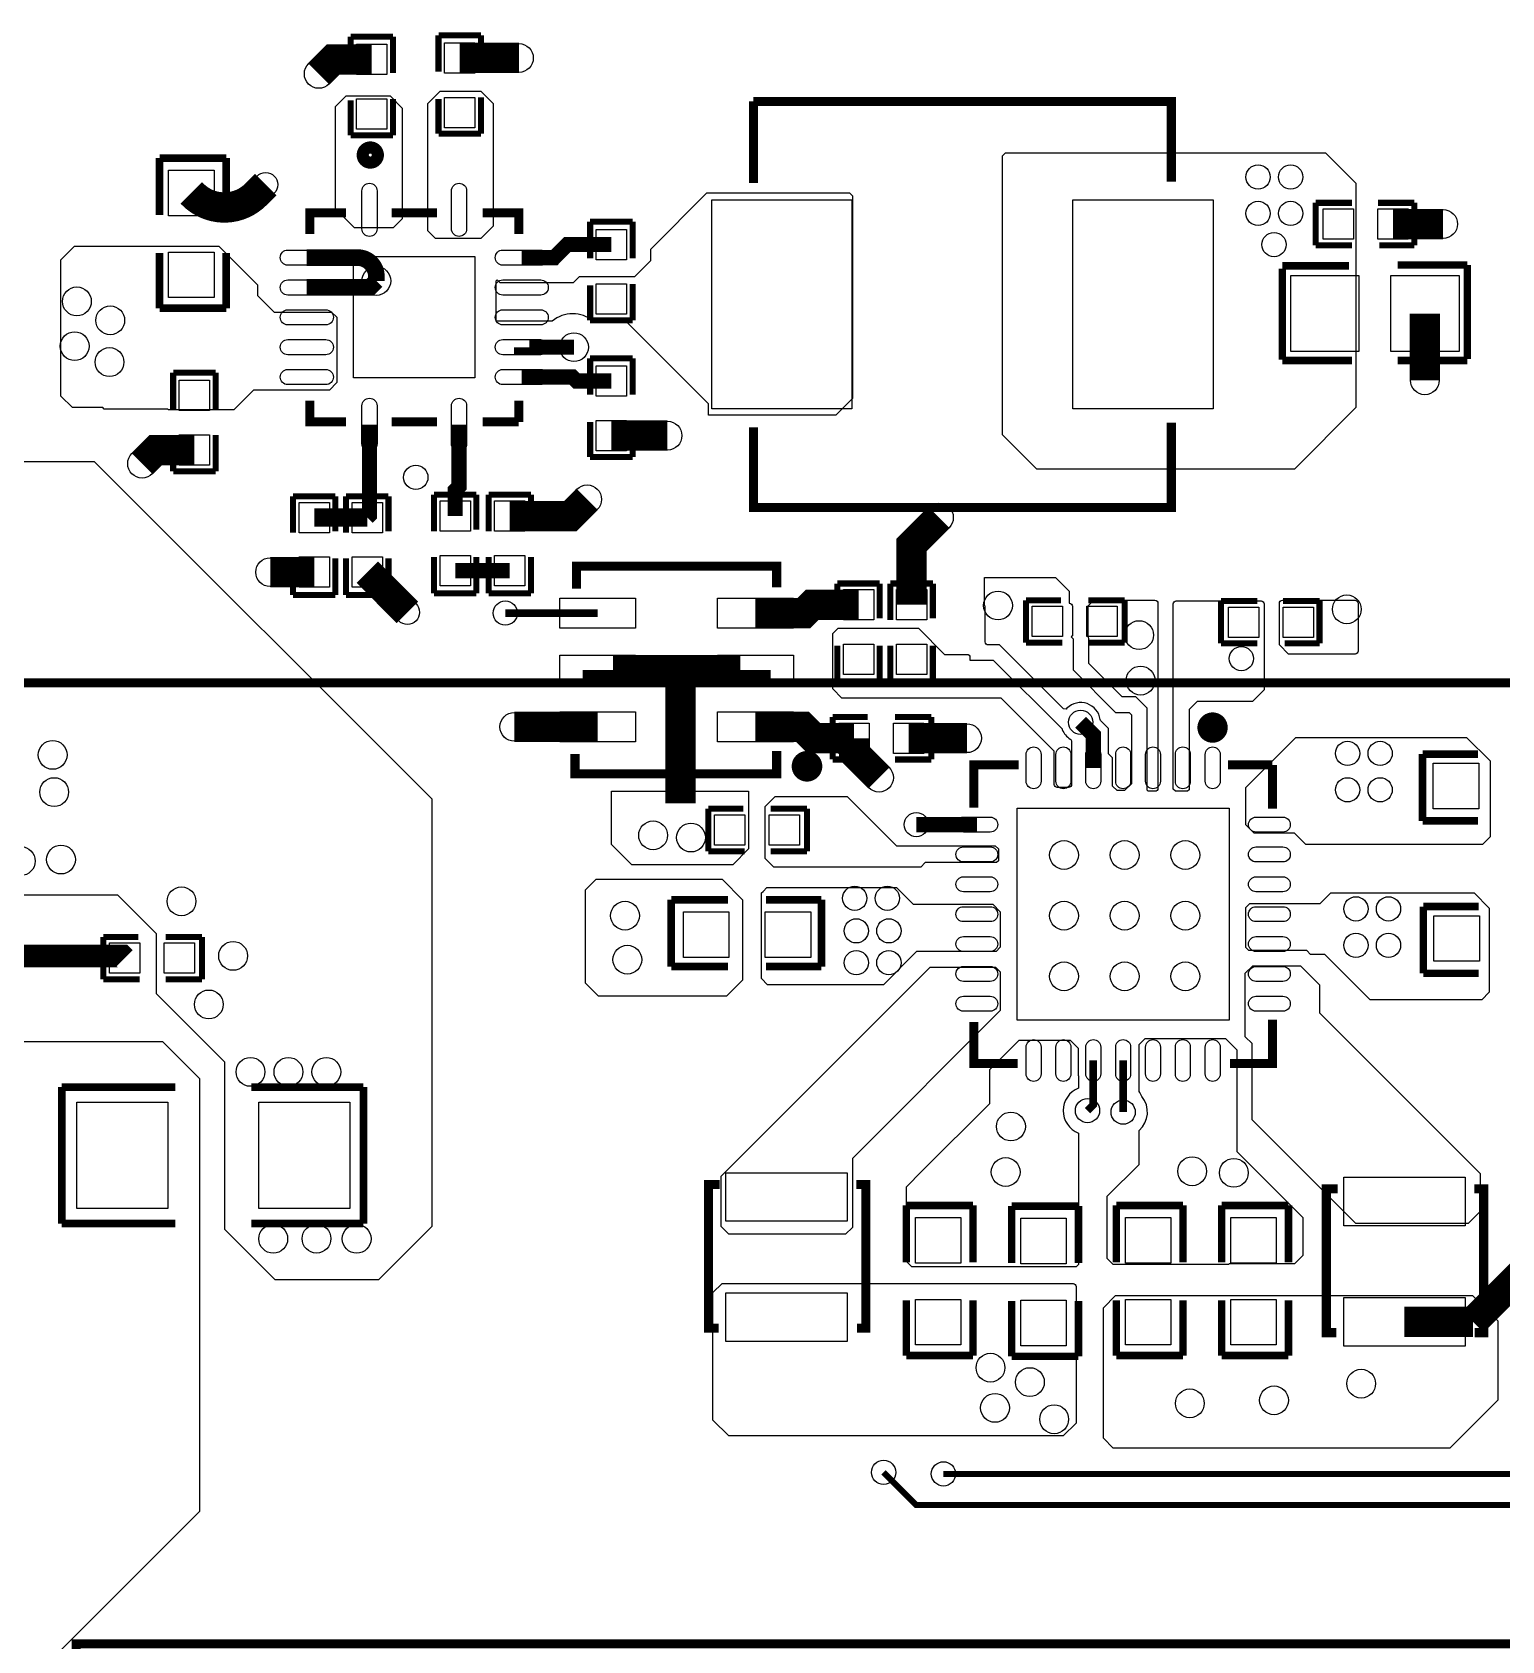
# Model space of a CAD drawing. Extents: x -17 to 168, y 0 to 127.
# Drawn here: x 55.02 to 79.64, y 72.07 to 99.01 of the extents above; entities that cross this region are included whole.
import ezdxf

# ---------------------------------------------------------------- set-up
doc = ezdxf.new("R2010")
doc.units = 0
doc.header["$MEASUREMENT"] = 0
for name, color, linetype in [('ET_TOP', 123, 'CONTINUOUS'), ('PG_SILKSCREEN_TOP', 123, 'CONTINUOUS'), ('PIN_TOP', 4, 'CONTINUOUS'), ('VC_TOP', 131, 'CONTINUOUS')]:
    doc.layers.add(name, color=color, linetype=linetype)

msp = doc.modelspace()

# ---------------------------------------------------------------- linework, layer by layer
at = {"layer": 'ET_TOP'}
for points, const_width in [([(59.817, 98.311995), (60.0583, 98.553295), (60.706, 98.553295)], 0.508), ([(62.1792, 98.578695), (63.1698, 98.578695)], 0.508), ([(77.8129, 95.797395), (78.6511, 95.797395)], 0.508), ([(63.217298, 95.235293), (63.763398, 95.235293), (63.9826, 95.454495), (64.7192, 95.454495)], 0.254), ([(60.7822, 94.844895), (60.672701, 94.735396), (59.617102, 94.735396)], 0.2794), ([(78.3463, 93.181195), (78.3463, 94.298795)], 0.508), ([(63.217298, 93.735195), (63.217298, 93.735093), (64.092099, 93.735093)], 0.254), ([(63.217298, 93.235297), (64.068198, 93.235297), (64.135, 93.168495), (64.7192, 93.168495)], 0.254), ([(60.6298, 90.882495), (60.667113, 90.919808), (60.667113, 92.435197)], 0.254), ([(62.167287, 92.435197), (62.167287, 91.403907), (62.103, 91.339695), (62.103, 90.907895)], 0.254), ([(64.7192, 92.254095), (65.659, 92.254095)], 0.508), ([(56.8579, 91.784195), (57.0865, 92.012795), (57.7342, 92.012795)], 0.508), ([(64.3128, 91.187295), (64.0334, 90.907895), (63.0174, 90.907895)], 0.508), ([(69.7484, 89.421995), (69.7484, 90.425295), (70.2056, 90.882495)], 0.508), ([(59.7408, 90.882495), (60.6298, 90.882495)], 0.3048), ([(59.7408, 89.968095), (59.0042, 89.968095)], 0.508), ([(60.6298, 89.968095), (61.3029, 89.294995)], 0.508), ([(62.103, 89.993495), (63.0174, 89.993495)], 0.254), ([(68.8594, 89.421995), (68.0847, 89.421995), (67.945, 89.282295), (67.1322, 89.282295)], 0.508), ([(64.4906, 89.282295), (62.9412, 89.282295)], 0.127), ([(65.8749, 88.327205), (64.4906, 88.327205), (64.4906, 88.327306)], 0.508), ([(67.1322, 88.327306), (67.1322, 88.327205), (65.8749, 88.327205)], 0.508), ([(65.8749, 88.327205), (65.8749, 86.094595)], 0.508), ([(64.4906, 87.377295), (63.0936, 87.377295)], 0.508), ([(67.1322, 87.377295), (67.9196, 87.377295), (68.1101, 87.186795), (68.7832, 87.186795)], 0.508), ([(72.791599, 86.690505), (72.791599, 87.242396), (72.5805, 87.453495)], 0.254), ([(68.7832, 87.186795), (68.7832, 86.945495), (69.2023, 86.526395)], 0.508), ([(69.6976, 87.186795), (70.6755, 87.186795)], 0.508), ([(70.841591, 85.740494), (69.826099, 85.740494)], 0.254), ([(53.538095, 83.547204), (54.328593, 83.547204), (54.333902, 83.541895), (56.5277, 83.541895), (56.5658, 83.503795)], 0.381), ([(69.2785, 74.893195), (69.826149, 74.345546), (82.421451, 74.345546), (90.17, 82.094095), (90.17, 82.386195), (90.1446, 82.411595)], 0.1016), ([(83.2358, 82.055995), (83.2358, 81.497399), (79.152496, 77.414095)], 0.508), ([(70.2818, 74.867795), (80.2386, 74.867795), (84.1502, 78.779395), (84.1502, 82.055995)], 0.1016), ([(72.791599, 81.790286), (72.791599, 81.047793), (72.6948, 80.951095)], 0.127), ([(73.2917, 81.790286), (73.2917, 80.925695)], 0.127), ([(79.152496, 77.414095), (78.0034, 77.414095)], 0.508)]:
    msp.add_lwpolyline(points, dxfattribs=dict(at, const_width=const_width))
for points in [[(60.0964, 96.051395), (60.0964, 97.765895), (60.2742, 97.943695), (61.0108, 97.943695), (61.214, 97.740495), (61.214, 95.886295), (61.0616, 95.733895), (60.4139, 95.733895)], [(62.738, 95.759295), (62.5348, 95.556095), (61.7728, 95.556095), (61.6458, 95.683095), (61.6458, 97.816695), (61.849, 98.019895), (62.5348, 98.019895), (62.738, 97.816695)], [(75.2602, 91.695295), (71.8439, 91.695295), (71.2724, 92.266795), (71.2724, 95.327495), (71.2724, 96.940395), (71.3232, 96.991195), (75.8063, 96.991195), (76.6826, 96.991195), (77.1906, 96.483195), (77.1906, 92.723995), (76.1619, 91.695295)], [(55.7276, 95.429095), (58.1406, 95.429095), (58.7883, 94.781395), (58.7883, 94.603595), (59.0677, 94.324195), (59.2455, 94.324195), (60.0329, 94.324195), (60.1218, 94.235295), (60.1218, 93.143095), (59.9948, 93.016095), (58.7248, 93.016095), (58.3946, 92.685895), (57.3024, 92.685895), (57.2897, 92.698595), (56.2229, 92.698595), (56.1975, 92.723995), (55.6895, 92.723995), (55.499, 92.914495), (55.499, 95.200495)], [(76.3524, 85.408795), (76.1619, 85.599295), (75.4888, 85.599295), (75.3491, 85.738995), (75.3491, 86.361295), (76.1873, 87.199495), (79.0448, 87.199495), (79.4385, 86.805795), (79.4385, 85.535795), (79.3115, 85.408795)], [(67.0179, 85.332595), (66.7512, 85.065895), (65.0621, 85.065895), (64.7192, 85.408795), (64.7192, 86.297795), (67.0179, 86.297795)], [(67.2973, 85.171788), (67.2973, 86.043795), (67.4624, 86.208895), (68.671161, 86.208895), (69.459754, 85.420302), (69.494908, 85.385148), (71.15048, 85.385148), (71.20128, 85.334348), (71.20128, 85.135999), (71.169276, 85.103995), (69.977, 85.103995), (69.900546, 85.027516), (67.441572, 85.027516)], [(66.6496, 82.868795), (64.5033, 82.868795), (64.2874, 83.084695), (64.2874, 84.646795), (64.4652, 84.824595), (66.5734, 84.824595), (66.9163, 84.481695), (66.9163, 83.135495)], [(69.4944, 84.684895), (69.7738, 84.405495), (71.1073, 84.405495), (71.2343, 84.278495), (71.2343, 83.719695), (71.2343, 83.68665), (71.162418, 83.614768), (70.134556, 83.614768), (69.930975, 83.614768), (69.830696, 83.614768), (69.275223, 83.059295), (69.1388, 83.059295), (67.3354, 83.059295), (67.2338, 83.160895), (67.2338, 84.595995), (67.2592, 84.621395), (67.3227, 84.684895), (67.8434, 84.684895)], [(79.1718, 84.595995), (79.4258, 84.341995), (79.4258, 82.932295), (79.2988, 82.805295), (77.4319, 82.805295), (76.6699, 83.567295), (76.432689, 83.567295), (76.36891, 83.631303), (75.399392, 83.631303), (75.3491, 83.681595), (75.3491, 84.354695), (75.4126, 84.418195), (76.5937, 84.418195), (76.7715, 84.595995)], [(66.6877, 78.880995), (66.5607, 79.007995), (66.5607, 79.681095), (66.5607, 79.854044), (70.060693, 83.354037), (70.233642, 83.354037), (71.152639, 83.354037), (71.231506, 83.27517), (71.231506, 82.624676), (68.7578, 80.150995), (68.7578, 78.995295), (68.6435, 78.880995)], [(76.2635, 83.376795), (76.581, 83.059295), (76.581, 82.589395), (78.4733, 80.697095), (79.2734, 79.896995), (79.2734, 79.261995), (79.0702, 79.058795), (77.1906, 79.058795), (75.451208, 80.798187), (75.451208, 82.072505), (75.3364, 82.187009), (75.3364, 83.249795), (75.4634, 83.376795)], [(72.9615, 77.649095), (73.1647, 77.852295), (79.1464, 77.852295), (79.5655, 77.433195), (79.5655, 76.099695), (78.7654, 75.299595), (73.1266, 75.299595), (72.9615, 75.464695)]]:
    msp.add_lwpolyline(points, close=True, dxfattribs=at)
for points, const_width in [([(57.6834, 96.318095), (57.7088, 96.292695, 0.414214), (58.7629, 96.292695), (58.928, 96.457795)], 0.508), ([(60.7822, 94.844895), (60.7822, 94.921095, 0.414214), (60.468002, 95.235293), (59.617102, 95.235293)], 0.2794)]:
    msp.add_lwpolyline(points, format="xyb", dxfattribs=dict(at, const_width=const_width))
for points in [[(66.3448, 92.787495), (64.9605, 94.171795), (64.41821, 94.171795, 0.351771), (63.72479, 94.171795), (62.7888, 94.171795), (62.7888, 94.844895), (62.807799, 94.863895), (62.8523, 94.819495), (64.0842, 94.819495), (64.1858, 94.921095), (64.9224, 94.921095), (65.1129, 94.921095), (65.3796, 95.187795), (65.3796, 95.378295), (66.3194, 96.318095), (68.707, 96.318095), (68.7578, 96.267295), (68.7578, 92.876395), (68.4784, 92.596995), (66.3448, 92.596995)], [(72.293988, 87.676507), (71.2216, 88.748895), (71.0311, 88.748895, -0.414214), (70.9803, 88.799695), (70.9803, 89.396595), (70.9676, 89.409295), (70.9676, 89.879195), (72.1614, 89.879195), (72.39, 89.650595), (72.39, 89.447395, -0.414214), (72.4408, 89.396595), (72.4408, 88.901295), (72.421801, 88.882195), (72.4535, 88.850495), (72.4535, 88.329795), (73.1647, 87.618595), (73.3933, 87.618595), (73.4314, 87.580495), (73.4314, 86.424795), (73.3171, 86.310495), (73.1901, 86.310495), (73.1139, 86.386695), (73.1139, 86.856595), (73.045803, 86.924591), (73.045803, 87.347806), (72.910192, 87.483391), (72.907906, 87.500206, 0.612602), (72.350401, 87.691011), (72.335111, 87.676203)], [(72.7964, 89.498195), (73.824592, 89.498195, -0.414116), (73.875392, 89.447395), (73.875392, 86.348595, -0.414311), (73.824592, 86.297795), (73.7108, 86.297795), (73.693503, 86.314991), (73.694493, 86.315804), (73.694493, 87.689411), (73.502291, 87.881689), (73.273691, 87.881689), (72.716593, 88.438711), (72.716593, 88.850495), (72.703893, 88.901295), (72.703893, 89.405689)], [(74.3966, 86.323195), (74.3712, 86.297795), (74.168, 86.297795), (74.1299, 86.335895), (74.1299, 89.434695, -0.414214), (74.1807, 89.485495), (75.6031, 89.485495, -0.414214), (75.6539, 89.434695), (75.6539, 87.999595), (75.456999, 87.802695), (74.530001, 87.802695), (74.3966, 87.669395)], [(77.2287, 89.447395), (77.2287, 88.647295, -0.414214), (77.1779, 88.596495), (76.0603, 88.596495), (75.908408, 88.748387), (75.908408, 89.447395, -0.414116), (75.959208, 89.498195), (77.1779, 89.498195, -0.414214)], [(72.136, 86.970895), (71.247, 87.859895), (68.58, 87.859895), (68.4276, 88.012295), (68.4276, 88.939395), (68.5165, 89.028295), (69.8627, 89.028295), (70.300799, 88.590095), (70.674992, 88.590095, -0.414311), (70.725792, 88.539295), (70.725792, 88.494387), (71.11619, 88.494387), (72.269096, 87.34171), (72.272906, 87.331804, 0.159531), (72.404503, 87.173587, -0.257079), (72.4281, 87.130611), (72.4281, 86.412095, -0.414214), (72.3773, 86.361295), (72.1868, 86.361295, -0.414214), (72.136, 86.412095)], [(72.5424, 78.372995), (72.5043, 78.334895), (71.1581, 78.334895), (69.751423, 78.334895), (69.660262, 78.426056), (69.660262, 79.673983), (69.921374, 79.935095), (71.0565, 81.070221), (71.0565, 81.636895), (71.5518, 82.132195), (72.4027, 82.132195), (72.539098, 81.995797), (72.539098, 81.565191, 0.036776), (72.541892, 81.528209), (72.5424, 81.524602), (72.5424, 81.328489, 0.67467), (72.5424, 80.573601)], [(73.1266, 78.372995), (73.025, 78.474595), (73.025, 79.515995), (73.5584, 80.049395), (73.5584, 80.618101, 0.409053), (73.604095, 81.187011, 0.074406), (73.5584, 81.273599), (73.5584, 82.055995), (73.66, 82.157595), (75.0062, 82.157595), (75.1967, 81.967095), (75.1967, 80.265295), (76.3016, 79.160395), (76.3016, 78.525395), (76.1619, 78.385695), (75.0697, 78.385695), (75.057, 78.372995)], [(72.5043, 78.004695), (72.5043, 75.718695), (72.2884, 75.502795), (66.686151, 75.502795), (66.421, 75.767946), (66.421, 77.903095), (66.5734, 78.055495), (72.4535, 78.055495, -0.414214)]]:
    msp.add_lwpolyline(points, format="xyb", close=True, dxfattribs=at)
for points in [[(50.8762, 91.822295), (56.0578, 91.822295), (61.7093, 86.170795), (61.7093, 79.007995), (60.8203, 78.118995), (59.084489, 78.118995), (58.2422, 78.961209), (58.2422, 81.763895), (57.0992, 82.906895), (57.0992, 83.910195), (56.4515, 84.557895), (52.8447, 84.557895)], [(39.9288, 69.914795), (39.9288, 73.089795), (40.4114, 73.572395), (44.1706, 73.572395), (44.704, 74.105795), (46.9138, 74.105795), (48.1076, 74.105795), (48.1584, 74.156595), (48.6664, 74.664595), (48.6664, 75.782195), (50.1523, 77.268095), (50.1523, 79.668395), (50.5333, 80.049395), (52.5399, 80.049395), (52.5526, 80.036695), (52.6923, 80.176395), (52.6923, 81.674995), (53.1241, 82.106795), (57.2008, 82.106795), (57.816801, 81.490795), (57.816801, 74.239095), (55.009999, 71.432395)]]:
    msp.add_lwpolyline(points, dxfattribs=at)
at = {"layer": 'PG_SILKSCREEN_TOP'}
for points, const_width in [([(61.0616, 98.934295), (60.3504, 98.934295)], 0.1016), ([(60.3504, 98.934295), (60.3504, 98.324695)], 0.1016), ([(61.0616, 98.934295), (61.0616, 98.324695)], 0.1016), ([(62.5348, 98.959695), (61.8236, 98.959695)], 0.1016), ([(61.8236, 98.959695), (61.8236, 98.350095)], 0.1016), ([(62.5348, 98.959695), (62.5348, 98.350095)], 0.1016), ([(60.3504, 97.283295), (60.3504, 97.867495)], 0.1016), ([(61.0616, 97.892895), (61.0616, 97.283295)], 0.1016), ([(61.8236, 97.308695), (61.8236, 97.892895)], 0.1016), ([(62.5348, 97.918295), (62.5348, 97.308695)], 0.1016), ([(67.099205, 96.483195), (67.099205, 97.851189)], 0.1524), ([(67.099205, 97.851189), (74.099395, 97.851189), (74.099395, 96.508595)], 0.1524), ([(61.0616, 97.283295), (60.3504, 97.283295)], 0.1016), ([(62.5348, 97.308695), (61.8236, 97.308695)], 0.1016), ([(57.15, 95.949795), (57.15, 96.902295)], 0.127), ([(57.15, 96.902295), (58.2676, 96.902295)], 0.127), ([(58.2676, 96.902295), (58.2676, 95.949795)], 0.127), ([(76.5175, 96.152995), (77.1271, 96.152995)], 0.1016), ([(76.5175, 96.152995), (76.5175, 95.441795)], 0.1016), ([(77.5589, 96.152995), (78.1685, 96.152995)], 0.1016), ([(78.1685, 96.152995), (78.1685, 95.441795)], 0.1016), ([(59.667089, 95.632295), (59.667089, 95.985305), (60.2742, 95.985305)], 0.1524), ([(61.0362, 95.985305), (61.7982, 95.985305)], 0.1524), ([(62.5602, 95.985305), (63.167311, 95.985305), (63.167311, 95.632295)], 0.1524), ([(64.3636, 95.835495), (64.3636, 95.225895)], 0.1016), ([(65.0748, 95.835495), (64.3636, 95.835495)], 0.1016), ([(65.0748, 95.835495), (65.0748, 95.225895)], 0.1016), ([(57.15, 95.314795), (57.15, 94.387695)], 0.127), ([(58.2676, 94.387695), (58.2676, 95.314795)], 0.127), ([(76.5175, 95.441795), (77.1271, 95.441795)], 0.1016), ([(78.1685, 95.441795), (77.5843, 95.441795)], 0.1016), ([(77.0763, 95.098895), (75.9587, 95.098895)], 0.127), ([(75.9587, 95.048095), (75.9587, 93.524095)], 0.127), ([(77.8891, 95.111595), (79.0575, 95.111595)], 0.127), ([(79.0575, 95.111595), (79.0575, 93.536795)], 0.127), ([(65.0748, 94.794095), (65.0748, 94.184495)], 0.1016), ([(64.3636, 94.184495), (64.3636, 94.768695)], 0.1016), ([(57.15, 94.387695), (58.2676, 94.387695)], 0.127), ([(65.0748, 94.184495), (64.3636, 94.184495)], 0.1016), ([(64.3636, 93.549495), (64.3636, 92.939895)], 0.1016), ([(65.0748, 93.549495), (64.3636, 93.549495)], 0.1016), ([(65.0748, 93.549495), (65.0748, 92.939895)], 0.1016), ([(75.9587, 93.511395), (77.1271, 93.511395)], 0.127), ([(79.0575, 93.511395), (77.8891, 93.511395)], 0.127), ([(58.0898, 93.308195), (57.3786, 93.308195)], 0.1016), ([(57.3786, 93.308195), (57.3786, 92.698595)], 0.1016), ([(58.0898, 93.308195), (58.0898, 92.698595)], 0.1016), ([(60.2742, 92.48521), (59.667089, 92.48521), (59.667089, 92.838295)], 0.1524), ([(63.167311, 92.838295), (63.167311, 92.48521)], 0.1524), ([(61.7982, 92.48521), (61.0362, 92.48521)], 0.1524), ([(63.167311, 92.48521), (62.5602, 92.48521)], 0.1524), ([(64.3636, 91.898495), (64.3636, 92.482695)], 0.1016), ([(65.0748, 92.508095), (65.0748, 91.898495)], 0.1016), ([(74.099395, 92.469995), (74.099395, 91.051101), (67.099205, 91.051101), (67.099205, 92.393795)], 0.1524), ([(57.3786, 91.657195), (57.3786, 92.241395)], 0.1016), ([(58.0898, 92.266795), (58.0898, 91.657195)], 0.1016), ([(65.0748, 91.898495), (64.3636, 91.898495)], 0.1016), ([(58.0898, 91.657195), (57.3786, 91.657195)], 0.1016), ([(59.3852, 91.238095), (60.0964, 91.238095)], 0.1016), ([(59.3852, 90.628495), (59.3852, 91.238095)], 0.1016), ([(60.0964, 91.238095), (60.0964, 90.653895)], 0.1016), ([(60.2742, 91.238095), (60.9854, 91.238095)], 0.1016), ([(60.2742, 90.628495), (60.2742, 91.238095)], 0.1016), ([(60.9854, 91.238095), (60.9854, 90.653895)], 0.1016), ([(61.7474, 91.263495), (62.4586, 91.263495)], 0.1016), ([(61.7474, 90.653895), (61.7474, 91.263495)], 0.1016), ([(62.4586, 91.263495), (62.4586, 90.679295)], 0.1016), ([(62.6618, 91.263495), (63.373, 91.263495)], 0.1016), ([(62.6618, 90.653895), (62.6618, 91.263495)], 0.1016), ([(63.373, 91.263495), (63.373, 90.679295)], 0.1016), ([(59.3852, 89.587095), (59.3852, 90.196695)], 0.1016), ([(60.0964, 89.587095), (60.0964, 90.196695)], 0.1016), ([(60.2742, 89.587095), (60.2742, 90.196695)], 0.1016), ([(60.9854, 89.587095), (60.9854, 90.196695)], 0.1016), ([(61.7474, 89.612495), (61.7474, 90.222095)], 0.1016), ([(62.4586, 89.612495), (62.4586, 90.222095)], 0.1016), ([(62.6618, 89.612495), (62.6618, 90.222095)], 0.1016), ([(63.373, 89.612495), (63.373, 90.222095)], 0.1016), ([(64.135, 89.688695), (64.135, 90.069695), (67.4878, 90.069695), (67.4878, 89.714095)], 0.1524), ([(68.5038, 89.777595), (69.215, 89.777595)], 0.1016), ([(68.5038, 89.167995), (68.5038, 89.777595)], 0.1016), ([(69.215, 89.777595), (69.215, 89.193395)], 0.1016), ([(69.3928, 89.777595), (70.104, 89.777595)], 0.1016), ([(69.3928, 89.167995), (69.3928, 89.777595)], 0.1016), ([(70.104, 89.777595), (70.104, 89.193395)], 0.1016), ([(59.3852, 89.587095), (60.0964, 89.587095)], 0.1016), ([(60.2742, 89.587095), (60.9854, 89.587095)], 0.1016), ([(61.7474, 89.612495), (62.4586, 89.612495)], 0.1016), ([(62.6618, 89.612495), (63.373, 89.612495)], 0.1016), ([(71.6661, 89.498195), (72.2503, 89.498195)], 0.1016), ([(71.6661, 88.786995), (71.6661, 89.498195)], 0.1016), ([(73.3171, 89.498195), (72.7075, 89.498195)], 0.1016), ([(73.3171, 88.786995), (73.3171, 89.498195)], 0.1016), ([(74.93, 89.485495), (75.5396, 89.485495)], 0.1016), ([(74.93, 89.485495), (74.93, 88.774295)], 0.1016), ([(75.9714, 89.485495), (76.581, 89.485495)], 0.1016), ([(76.581, 89.485495), (76.581, 88.774295)], 0.1016), ([(68.5038, 88.126595), (68.5038, 88.736195)], 0.1016), ([(69.215, 88.126595), (69.215, 88.736195)], 0.1016), ([(69.3928, 88.126595), (69.3928, 88.736195)], 0.1016), ([(70.104, 88.126595), (70.104, 88.736195)], 0.1016), ([(72.2757, 88.786995), (71.6661, 88.786995)], 0.1016), ([(73.3171, 88.786995), (72.7075, 88.786995)], 0.1016), ([(74.93, 88.774295), (75.5396, 88.774295)], 0.1016), ([(76.581, 88.774295), (75.9968, 88.774295)], 0.1016), ([(115.221995, 88.11641), (35.222205, 88.11641), (35.222205, 28.116505), (115.221995, 28.116505), (115.221995, 55.131995)], 0.1524), ([(68.5038, 88.126595), (69.215, 88.126595)], 0.1016), ([(69.3928, 88.126595), (70.104, 88.126595)], 0.1016), ([(68.4276, 87.542395), (69.0118, 87.542395)], 0.1016), ([(68.4276, 86.831195), (68.4276, 87.542395)], 0.1016), ([(70.0786, 87.542395), (69.469, 87.542395)], 0.1016), ([(70.0786, 86.831195), (70.0786, 87.542395)], 0.1016), ([(64.1096, 86.920095), (64.1096, 86.589895), (67.4878, 86.589895), (67.4878, 86.970895)], 0.1524), ([(69.0372, 86.831195), (68.4276, 86.831195)], 0.1016), ([(70.0786, 86.831195), (69.469, 86.831195)], 0.1016), ([(71.540903, 86.740492), (70.791603, 86.740492), (70.791603, 86.023196)], 0.1524), ([(75.791797, 86.740492), (75.047907, 86.740492)], 0.1524), ([(75.791797, 86.009988), (75.791797, 86.740492)], 0.1524), ([(79.2353, 86.920095), (78.3082, 86.920095)], 0.127), ([(78.3082, 86.920095), (78.3082, 85.802495)], 0.127), ([(66.3448, 86.005695), (66.929, 86.005695)], 0.1016), ([(66.3448, 85.294495), (66.3448, 86.005695)], 0.1016), ([(67.9958, 86.005695), (67.3862, 86.005695)], 0.1016), ([(67.9958, 85.294495), (67.9958, 86.005695)], 0.1016), ([(78.3082, 85.802495), (79.2353, 85.802495)], 0.127), ([(66.9544, 85.294495), (66.3448, 85.294495)], 0.1016), ([(67.9958, 85.294495), (67.3862, 85.294495)], 0.1016), ([(65.7225, 83.364095), (65.7225, 84.481695)], 0.127), ([(65.7225, 84.481695), (66.675, 84.481695)], 0.127), ([(68.2371, 84.481695), (67.31, 84.481695)], 0.127), ([(68.2371, 83.364095), (68.2371, 84.481695)], 0.127), ([(79.248, 84.367395), (78.3209, 84.367395)], 0.127), ([(78.3209, 84.367395), (78.3209, 83.249795)], 0.127), ([(56.2102, 83.148195), (56.2102, 83.859395)], 0.1016), ([(56.2102, 83.859395), (56.7944, 83.859395)], 0.1016), ([(57.8612, 83.859395), (57.2516, 83.859395)], 0.1016), ([(57.8612, 83.148195), (57.8612, 83.859395)], 0.1016), ([(66.675, 83.364095), (65.7225, 83.364095)], 0.127), ([(67.31, 83.364095), (68.2371, 83.364095)], 0.127), ([(78.3209, 83.249795), (79.248, 83.249795)], 0.127), ([(56.8198, 83.148195), (56.2102, 83.148195)], 0.1016), ([(57.8612, 83.148195), (57.2516, 83.148195)], 0.1016), ([(70.791603, 82.436208), (70.791603, 81.740197), (71.523098, 81.740197)], 0.1524), ([(75.083391, 81.740197), (75.791797, 81.740197), (75.791797, 82.471793)], 0.1524), ([(55.5117, 81.344795), (55.5117, 79.058795)], 0.127), ([(57.4167, 81.344795), (55.5117, 81.344795)], 0.127), ([(58.6867, 81.344795), (60.5663, 81.344795)], 0.127), ([(60.5663, 81.344795), (60.5663, 79.058795)], 0.127), ([(66.533497, 79.715411), (66.345308, 79.715411), (66.345308, 77.308202), (66.51371, 77.308202)], 0.1524), ([(68.821808, 79.715411), (68.980304, 79.715411), (68.980304, 77.308202), (68.831689, 77.308202)], 0.1524), ([(76.883997, 79.639211), (76.695808, 79.639211), (76.695808, 77.232002), (76.86421, 77.232002)], 0.1524), ([(79.172308, 79.639211), (79.330804, 79.639211), (79.330804, 77.232002), (79.182189, 77.232002)], 0.1524), ([(69.6595, 78.411095), (69.6595, 79.363595)], 0.127), ([(69.6595, 79.363595), (70.7771, 79.363595)], 0.127), ([(70.7771, 79.363595), (70.7771, 78.411095)], 0.127), ([(71.4248, 78.398395), (71.4248, 79.350895)], 0.127), ([(71.4248, 79.350895), (72.5424, 79.350895)], 0.127), ([(72.5424, 79.350895), (72.5424, 78.398395)], 0.127), ([(73.1774, 78.411095), (73.1774, 79.363595)], 0.127), ([(73.1774, 79.363595), (74.295, 79.363595)], 0.127), ([(74.295, 79.363595), (74.295, 78.411095)], 0.127), ([(74.9427, 78.411095), (74.9427, 79.363595)], 0.127), ([(74.9427, 79.363595), (76.0603, 79.363595)], 0.127), ([(76.0603, 79.363595), (76.0603, 78.411095)], 0.127), ([(55.5117, 79.058795), (57.4167, 79.058795)], 0.127), ([(60.5663, 79.058795), (58.6867, 79.058795)], 0.127), ([(69.6595, 77.776095), (69.6595, 76.848995)], 0.127), ([(70.7771, 76.848995), (70.7771, 77.776095)], 0.127), ([(71.4248, 77.763395), (71.4248, 76.836295)], 0.127), ([(72.5424, 76.836295), (72.5424, 77.763395)], 0.127), ([(73.1774, 77.776095), (73.1774, 76.848995)], 0.127), ([(74.295, 76.848995), (74.295, 77.776095)], 0.127), ([(74.9427, 77.776095), (74.9427, 76.848995)], 0.127), ([(76.0603, 76.848995), (76.0603, 77.776095)], 0.127), ([(69.6595, 76.848995), (70.7771, 76.848995)], 0.127), ([(71.4248, 76.836295), (72.5424, 76.836295)], 0.127), ([(73.1774, 76.848995), (74.295, 76.848995)], 0.127), ([(74.9427, 76.848995), (76.0603, 76.848995)], 0.127)]:
    msp.add_lwpolyline(points, dxfattribs=dict(at, const_width=const_width))
for points, const_width in [([(60.8076, 96.953095, 1), (60.5536, 96.953045, 1)], 0.2032), ([(74.916792, 87.365307, 1), (74.662792, 87.365357, 1)], 0.254), ([(68.125289, 86.716895, 1), (67.866311, 86.716845, 1)], 0.254)]:
    msp.add_lwpolyline(points, format="xyb", close=True, dxfattribs=dict(at, const_width=const_width))
at = {"layer": 'PG_SILKSCREEN_TOP', "const_width": 0.1524}
msp.add_lwpolyline([(90.753692, 37.022303), (90.753692, 72.022487), (55.753508, 72.022487), (55.753508, 37.022303)], close=True, dxfattribs=at)
at = {"layer": 'PIN_TOP'}
for points in [[(60.452, 98.807295), (60.96, 98.807295), (60.96, 98.299295), (60.452, 98.299295)], [(61.9252, 98.832695), (62.4332, 98.832695), (62.4332, 98.324695), (61.9252, 98.324695)], [(60.452, 97.892895), (60.96, 97.892895), (60.96, 97.384895), (60.452, 97.384895)], [(61.9252, 97.918295), (62.4332, 97.918295), (62.4332, 97.410295), (61.9252, 97.410295)], [(58.0644, 95.937095), (57.3024, 95.937095), (57.3024, 96.699095), (58.0644, 96.699095)], [(66.399639, 92.701135), (66.399639, 96.20123), (68.749139, 96.20123), (68.749139, 92.701135)], [(72.449461, 92.701135), (72.449461, 96.20123), (74.798961, 96.20123), (74.798961, 92.701135)], [(76.6445, 95.543395), (76.6445, 96.051395), (77.1525, 96.051395), (77.1525, 95.543395)], [(77.5589, 95.543395), (77.5589, 96.051395), (78.0669, 96.051395), (78.0669, 95.543395)], [(64.4652, 95.708495), (64.9732, 95.708495), (64.9732, 95.200495), (64.4652, 95.200495)], [(58.0644, 94.565495), (57.3024, 94.565495), (57.3024, 95.327495), (58.0644, 95.327495)], [(62.4332, 95.251295), (62.4332, 93.219295), (60.4012, 93.219295), (60.4012, 95.251295)], [(76.0984, 93.663795), (76.0984, 94.933795), (77.2414, 94.933795), (77.2414, 93.663795)], [(77.7748, 93.663795), (77.7748, 94.933795), (78.9178, 94.933795), (78.9178, 93.663795)], [(64.4652, 94.794095), (64.9732, 94.794095), (64.9732, 94.286095), (64.4652, 94.286095)], [(64.4652, 93.422495), (64.9732, 93.422495), (64.9732, 92.914495), (64.4652, 92.914495)], [(57.4802, 93.181195), (57.9882, 93.181195), (57.9882, 92.673195), (57.4802, 92.673195)], [(64.4652, 92.508095), (64.9732, 92.508095), (64.9732, 92.000095), (64.4652, 92.000095)], [(57.4802, 92.266795), (57.9882, 92.266795), (57.9882, 91.758795), (57.4802, 91.758795)], [(59.9948, 90.628495), (59.4868, 90.628495), (59.4868, 91.136495), (59.9948, 91.136495)], [(60.8838, 90.628495), (60.3758, 90.628495), (60.3758, 91.136495), (60.8838, 91.136495)], [(62.357, 90.653895), (61.849, 90.653895), (61.849, 91.161895), (62.357, 91.161895)], [(63.2714, 90.653895), (62.7634, 90.653895), (62.7634, 91.161895), (63.2714, 91.161895)], [(62.357, 89.739495), (61.849, 89.739495), (61.849, 90.247495), (62.357, 90.247495)], [(63.2714, 89.739495), (62.7634, 89.739495), (62.7634, 90.247495), (63.2714, 90.247495)], [(59.9948, 89.714095), (59.4868, 89.714095), (59.4868, 90.222095), (59.9948, 90.222095)], [(60.8838, 89.714095), (60.3758, 89.714095), (60.3758, 90.222095), (60.8838, 90.222095)], [(65.1256, 89.032347), (63.8556, 89.032347), (63.8556, 89.532244), (65.1256, 89.532244)], [(67.7672, 89.032347), (66.4972, 89.032347), (66.4972, 89.532244), (67.7672, 89.532244)], [(69.1134, 89.167995), (68.6054, 89.167995), (68.6054, 89.675995), (69.1134, 89.675995)], [(70.0024, 89.167995), (69.4944, 89.167995), (69.4944, 89.675995), (70.0024, 89.675995)], [(72.2757, 89.396595), (72.2757, 88.888595), (71.7677, 88.888595), (71.7677, 89.396595)], [(73.1901, 89.396595), (73.1901, 88.888595), (72.6821, 88.888595), (72.6821, 89.396595)], [(75.057, 88.875895), (75.057, 89.383895), (75.565, 89.383895), (75.565, 88.875895)], [(75.9714, 88.875895), (75.9714, 89.383895), (76.4794, 89.383895), (76.4794, 88.875895)], [(69.1134, 88.253595), (68.6054, 88.253595), (68.6054, 88.761595), (69.1134, 88.761595)], [(70.0024, 88.253595), (69.4944, 88.253595), (69.4944, 88.761595), (70.0024, 88.761595)], [(65.1256, 88.077358), (63.8556, 88.077358), (63.8556, 88.577255), (65.1256, 88.577255)], [(67.7672, 88.077358), (66.4972, 88.077358), (66.4972, 88.577255), (67.7672, 88.577255)], [(65.1256, 87.127347), (63.8556, 87.127347), (63.8556, 87.627244), (65.1256, 87.627244)], [(67.7672, 87.127347), (66.4972, 87.127347), (66.4972, 87.627244), (67.7672, 87.627244)], [(69.0372, 87.440795), (69.0372, 86.932795), (68.5292, 86.932795), (68.5292, 87.440795)], [(69.9516, 87.440795), (69.9516, 86.932795), (69.4436, 86.932795), (69.4436, 87.440795)], [(78.486, 86.005695), (78.486, 86.767695), (79.248, 86.767695), (79.248, 86.005695)], [(75.066804, 86.0155), (75.066804, 82.465291), (71.516596, 82.465291), (71.516596, 86.0155)], [(66.9544, 85.904095), (66.9544, 85.396095), (66.4464, 85.396095), (66.4464, 85.904095)], [(67.8688, 85.904095), (67.8688, 85.396095), (67.3608, 85.396095), (67.3608, 85.904095)], [(66.6877, 84.278495), (66.6877, 83.516495), (65.9257, 83.516495), (65.9257, 84.278495)], [(68.0593, 84.278495), (68.0593, 83.516495), (67.2973, 83.516495), (67.2973, 84.278495)], [(78.4987, 83.452995), (78.4987, 84.214995), (79.2607, 84.214995), (79.2607, 83.452995)], [(56.8198, 83.757795), (56.8198, 83.249795), (56.3118, 83.249795), (56.3118, 83.757795)], [(57.7342, 83.757795), (57.7342, 83.249795), (57.2262, 83.249795), (57.2262, 83.757795)], [(55.7657, 79.312795), (55.7657, 81.090795), (57.2897, 81.090795), (57.2897, 79.312795)], [(58.8137, 79.312795), (58.8137, 81.090795), (60.3377, 81.090795), (60.3377, 79.312795)], [(66.6369, 79.909899), (68.6689, 79.909899), (68.6689, 79.097099), (66.6369, 79.097099)], [(76.9874, 79.833699), (79.0194, 79.833699), (79.0194, 79.020899), (76.9874, 79.020899)], [(70.5739, 78.398395), (69.8119, 78.398395), (69.8119, 79.160395), (70.5739, 79.160395)], [(72.3392, 78.385695), (71.5772, 78.385695), (71.5772, 79.147695), (72.3392, 79.147695)], [(74.0918, 78.398395), (73.3298, 78.398395), (73.3298, 79.160395), (74.0918, 79.160395)], [(75.8571, 78.398395), (75.0951, 78.398395), (75.0951, 79.160395), (75.8571, 79.160395)], [(66.6369, 77.896695), (68.6689, 77.896695), (68.6689, 77.083895), (66.6369, 77.083895)], [(70.5739, 77.026795), (69.8119, 77.026795), (69.8119, 77.788795), (70.5739, 77.788795)], [(72.3392, 77.014095), (71.5772, 77.014095), (71.5772, 77.776095), (72.3392, 77.776095)], [(74.0918, 77.026795), (73.3298, 77.026795), (73.3298, 77.788795), (74.0918, 77.788795)], [(75.8571, 77.026795), (75.0951, 77.026795), (75.0951, 77.788795), (75.8571, 77.788795)], [(76.9874, 77.820495), (79.0194, 77.820495), (79.0194, 77.007695), (76.9874, 77.007695)]]:
    msp.add_lwpolyline(points, close=True, dxfattribs=at)
for points in [[(60.540113, 95.717893), (60.540113, 96.352893, -1), (60.794113, 96.352893), (60.794113, 95.717893, -1)], [(62.040287, 95.717893), (62.040287, 96.352893, -1), (62.294287, 96.352893), (62.294287, 95.717893, -1)], [(59.299602, 95.362293), (59.934602, 95.362293, -1), (59.934602, 95.108293), (59.299602, 95.108293, -1)], [(62.899798, 95.362293), (63.534798, 95.362293, -1), (63.534798, 95.108293), (62.899798, 95.108293, -1)], [(59.299602, 94.862396), (59.934602, 94.862396, -1), (59.934602, 94.608396), (59.299602, 94.608396, -1)], [(62.899798, 94.862396), (63.534798, 94.862396, -1), (63.534798, 94.608396), (62.899798, 94.608396, -1)], [(59.299602, 94.362295), (59.934602, 94.362295, -1), (59.934602, 94.108295), (59.299602, 94.108295, -1)], [(62.899798, 94.362295), (63.534798, 94.362295, -1), (63.534798, 94.108295), (62.899798, 94.108295, -1)], [(59.299602, 93.862195), (59.934602, 93.862195, -1), (59.934602, 93.608195), (59.299602, 93.608195, -1)], [(62.899798, 93.862195), (63.534798, 93.862195, -1), (63.534798, 93.608195), (62.899798, 93.608195, -1)], [(59.299602, 93.362297), (59.934602, 93.362297, -1), (59.934602, 93.108297), (59.299602, 93.108297, -1)], [(62.899798, 93.362297), (63.534798, 93.362297, -1), (63.534798, 93.108297), (62.899798, 93.108297, -1)], [(60.540113, 92.117697), (60.540113, 92.752697, -1), (60.794113, 92.752697), (60.794113, 92.117697, -1)], [(62.040287, 92.117697), (62.040287, 92.752697, -1), (62.294287, 92.752697), (62.294287, 92.117697, -1)], [(71.666506, 86.4656), (71.666506, 86.915409, -1), (71.916696, 86.915409), (71.916696, 86.4656, -1)], [(72.166607, 86.4656), (72.166607, 86.915409, -1), (72.416797, 86.915409), (72.416797, 86.4656, -1)], [(72.666504, 86.4656), (72.666504, 86.915409, -1), (72.916694, 86.915409), (72.916694, 86.4656, -1)], [(73.166605, 86.4656), (73.166605, 86.915409, -1), (73.416795, 86.915409), (73.416795, 86.4656, -1)], [(73.666706, 86.4656), (73.666706, 86.915409, -1), (73.916896, 86.915409), (73.916896, 86.4656, -1)], [(74.166603, 86.4656), (74.166603, 86.915409, -1), (74.416793, 86.915409), (74.416793, 86.4656, -1)], [(74.666704, 86.4656), (74.666704, 86.915409, -1), (74.916894, 86.915409), (74.916894, 86.4656, -1)], [(70.616686, 85.865589), (71.066495, 85.865589, -1), (71.066495, 85.615399), (70.616686, 85.615399, -1)], [(75.516905, 85.865589), (75.966714, 85.865589, -1), (75.966714, 85.615399), (75.516905, 85.615399, -1)], [(70.616686, 85.365488), (71.066495, 85.365488, -1), (71.066495, 85.115298), (70.616686, 85.115298, -1)], [(75.516905, 85.365488), (75.966714, 85.365488, -1), (75.966714, 85.115298), (75.516905, 85.115298, -1)], [(70.616686, 84.865591), (71.066495, 84.865591, -1), (71.066495, 84.615401), (70.616686, 84.615401, -1)], [(75.516905, 84.865591), (75.966714, 84.865591, -1), (75.966714, 84.615401), (75.516905, 84.615401, -1)], [(70.616686, 84.36549), (71.066495, 84.36549, -1), (71.066495, 84.1153), (70.616686, 84.1153, -1)], [(75.516905, 84.36549), (75.966714, 84.36549, -1), (75.966714, 84.1153), (75.516905, 84.1153, -1)], [(70.616686, 83.86539), (71.066495, 83.86539, -1), (71.066495, 83.6152), (70.616686, 83.6152, -1)], [(75.516905, 83.86539), (75.966714, 83.86539, -1), (75.966714, 83.6152), (75.516905, 83.6152, -1)], [(70.616686, 83.365492), (71.066495, 83.365492, -1), (71.066495, 83.115302), (70.616686, 83.115302, -1)], [(75.516905, 83.365492), (75.966714, 83.365492, -1), (75.966714, 83.115302), (75.516905, 83.115302, -1)], [(70.616686, 82.865392), (71.066495, 82.865392, -1), (71.066495, 82.615202), (70.616686, 82.615202, -1)], [(75.516905, 82.865392), (75.966714, 82.865392, -1), (75.966714, 82.615202), (75.516905, 82.615202, -1)], [(71.666506, 81.565382), (71.666506, 82.01519, -1), (71.916696, 82.01519), (71.916696, 81.565382, -1)], [(72.166607, 81.565382), (72.166607, 82.01519, -1), (72.416797, 82.01519), (72.416797, 81.565382, -1)], [(72.666504, 81.565382), (72.666504, 82.01519, -1), (72.916694, 82.01519), (72.916694, 81.565382, -1)], [(73.166605, 81.565382), (73.166605, 82.01519, -1), (73.416795, 82.01519), (73.416795, 81.565382, -1)], [(73.666706, 81.565382), (73.666706, 82.01519, -1), (73.916896, 82.01519), (73.916896, 81.565382, -1)], [(74.166603, 81.565382), (74.166603, 82.01519, -1), (74.416793, 82.01519), (74.416793, 81.565382, -1)], [(74.666704, 81.565382), (74.666704, 82.01519, -1), (74.916894, 82.01519), (74.916894, 81.565382, -1)]]:
    msp.add_lwpolyline(points, format="xyb", close=True, dxfattribs=at)
at = {"layer": 'VC_TOP'}
for centre, radius in [((63.1698, 98.578695), 0.2413), ((59.817, 98.311995), 0.2413), ((75.5523, 96.584795), 0.2032), ((76.0984, 96.584795), 0.2032), ((58.928, 96.457795), 0.2032), ((75.5523, 95.975195), 0.2032), ((76.0984, 95.975195), 0.2032), ((78.6511, 95.797395), 0.2413), ((75.819, 95.4532), 0.2032), ((60.7822, 94.844895), 0.2413), ((55.7657, 94.501995), 0.2413), ((56.3245, 94.184495), 0.2413), ((55.7276, 93.752695), 0.2413), ((64.092099, 93.735093), 0.2413), ((56.3118, 93.485995), 0.2413), ((78.3463, 93.181195), 0.2413), ((65.659, 92.254095), 0.2413), ((56.8579, 91.784195), 0.2413), ((61.4426, 91.555595), 0.2032), ((64.3128, 91.187295), 0.2413), ((70.2056, 90.882495), 0.2413), ((59.0042, 89.968095), 0.2413), ((61.3029, 89.294995), 0.2032), ((62.9412, 89.282295), 0.2032), ((71.1962, 89.409295), 0.2413), ((77.0382, 89.345795), 0.2413), ((73.5584, 88.913995), 0.2413), ((75.2729, 88.520295), 0.2032), ((73.5838, 88.151995), 0.2413), ((63.0936, 87.377295), 0.2413), ((72.5805, 87.453495), 0.2032), ((70.6755, 87.186795), 0.2413), ((55.3593, 86.907395), 0.2413), ((77.0509, 86.932795), 0.2032), ((77.597, 86.932795), 0.2032), ((69.2023, 86.526395), 0.2413), ((55.3847, 86.285095), 0.2413), ((77.0509, 86.323195), 0.2032), ((77.597, 86.323195), 0.2032), ((69.826099, 85.740494), 0.2032), ((65.4177, 85.561195), 0.2413), ((66.0527, 85.523095), 0.2413), ((55.499, 85.154795), 0.2413), ((72.3011, 85.230995), 0.2413), ((73.3171, 85.230995), 0.2413), ((74.3331, 85.230995), 0.2413), ((54.8259, 85.129395), 0.2413), ((57.5183, 84.456295), 0.2413), ((68.7959, 84.507095), 0.2032), ((69.342, 84.507095), 0.2032), ((64.9478, 84.214995), 0.2413), ((72.3011, 84.214995), 0.2413), ((73.3171, 84.214995), 0.2413), ((74.3331, 84.214995), 0.2413), ((77.1906, 84.329295), 0.2032), ((77.7367, 84.329295), 0.2032), ((68.8213, 83.960995), 0.2032), ((69.3674, 83.960995), 0.2032), ((58.3819, 83.541895), 0.2413), ((77.1906, 83.719695), 0.2032), ((77.7367, 83.719695), 0.2032), ((64.9859, 83.478395), 0.2413), ((68.8213, 83.427595), 0.2032), ((69.3674, 83.427595), 0.2032), ((72.3011, 83.198995), 0.2413), ((73.3171, 83.198995), 0.2413), ((74.3331, 83.198995), 0.2413), ((57.9755, 82.729095), 0.2413), ((58.674, 81.598795), 0.2413), ((59.309, 81.598795), 0.2413), ((59.944, 81.598795), 0.2413), ((72.6948, 80.951095), 0.2032), ((73.2917, 80.925695), 0.2032), ((71.4121, 80.684395), 0.2413), ((71.3232, 79.922395), 0.2413), ((74.4474, 79.935095), 0.2413), ((75.1459, 79.909695), 0.2413), ((59.055, 78.804795), 0.2413), ((59.780195, 78.80731), 0.2413), ((60.452, 78.804795), 0.2413), ((71.0692, 76.645795), 0.2413), ((71.7296, 76.404495), 0.2413), ((77.2795, 76.379095), 0.2413), ((74.4093, 76.048895), 0.2413), ((75.819, 76.099695), 0.2413), ((71.1454, 75.972695), 0.2413), ((72.136, 75.782195), 0.2413), ((69.2785, 74.893195), 0.2032), ((70.2818, 74.867795), 0.2032)]:
    msp.add_circle(centre, radius, dxfattribs=at)

doc.saveas('drawing.dxf')
